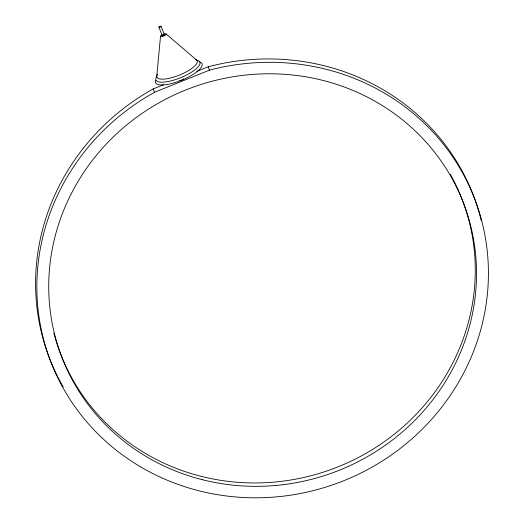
<?xml version="1.0" encoding="UTF-8"?>
<svg xmlns="http://www.w3.org/2000/svg" width="524" height="524" viewBox="0 0 524 524"><rect width="100%" height="100%" fill="white"/><g stroke="black" fill="none" stroke-linecap="round" stroke-linejoin="round"><path stroke-width="0.79" d="M156.781 76.072L160.534 36.176M63.168 386.909A227.056 216.425 -20.4 0 1 153.224 88.897L163.77 84.652M196.906 71.31L208.205 66.764A227.056 216.425 -20.4 0 1 481.196 220.355M154.482 92.283L209.462 70.15A227.056 216.425 -20.4 0 1 483.98 316.326A227.056 216.425 -20.4 0 1 128.701 459.325A227.056 216.425 -20.4 0 1 154.482 92.283L153.224 88.897M166.141 33.995L196.998 60.411M160.999 26.285L164.425 34.728M158.87 27.202L162.296 35.645M208.205 66.764L209.462 70.15M450.339 174.348A215.102 205.035 -20.4 0 1 338.046 466.838A215.102 205.035 -20.4 0 1 53.88 333.061M183.551 78.836A2.391 0.721 -22.1 0 1 181.88 80.08A2.391 0.721 -22.1 0 1 179.549 80.63M199.068 61.747A25.113 7.591 -22.1 0 1 183.158 79.583A25.113 7.591 -22.1 0 1 155.589 80.401M197.089 60.267A23.724 7.172 -22.1 0 1 180.21 77.886A23.724 7.172 -22.1 0 1 156.873 76.327M195.655 59.395A21.739 6.57 -22.1 0 1 178.599 75.423A21.739 6.57 -22.1 0 1 157.455 74.27M163.462 34.171A3.026 0.917 -22.1 0 1 165.951 34.636A3.026 0.917 -22.1 0 1 161.366 36.608A3.026 0.917 -22.1 0 1 162.23 34.702M163.639 34.722A1.166 0.354 -22.1 0 1 164.32 35.016A1.166 0.354 -22.1 0 1 162.656 35.73A1.166 0.354 -22.1 0 1 162.715 35.121M202.303 479.696A215.102 205.035 -20.4 0 0 470.519 225.235A215.102 205.035 -20.4 0 0 115.064 135.251A215.102 205.035 -20.4 0 0 202.303 479.696M159.362 27.268A1.166 0.354 -22.1 0 0 161.019 26.364A1.166 0.354 -22.1 0 0 159.427 26.593A1.166 0.354 -22.1 0 0 159.362 27.268"/></g></svg>
